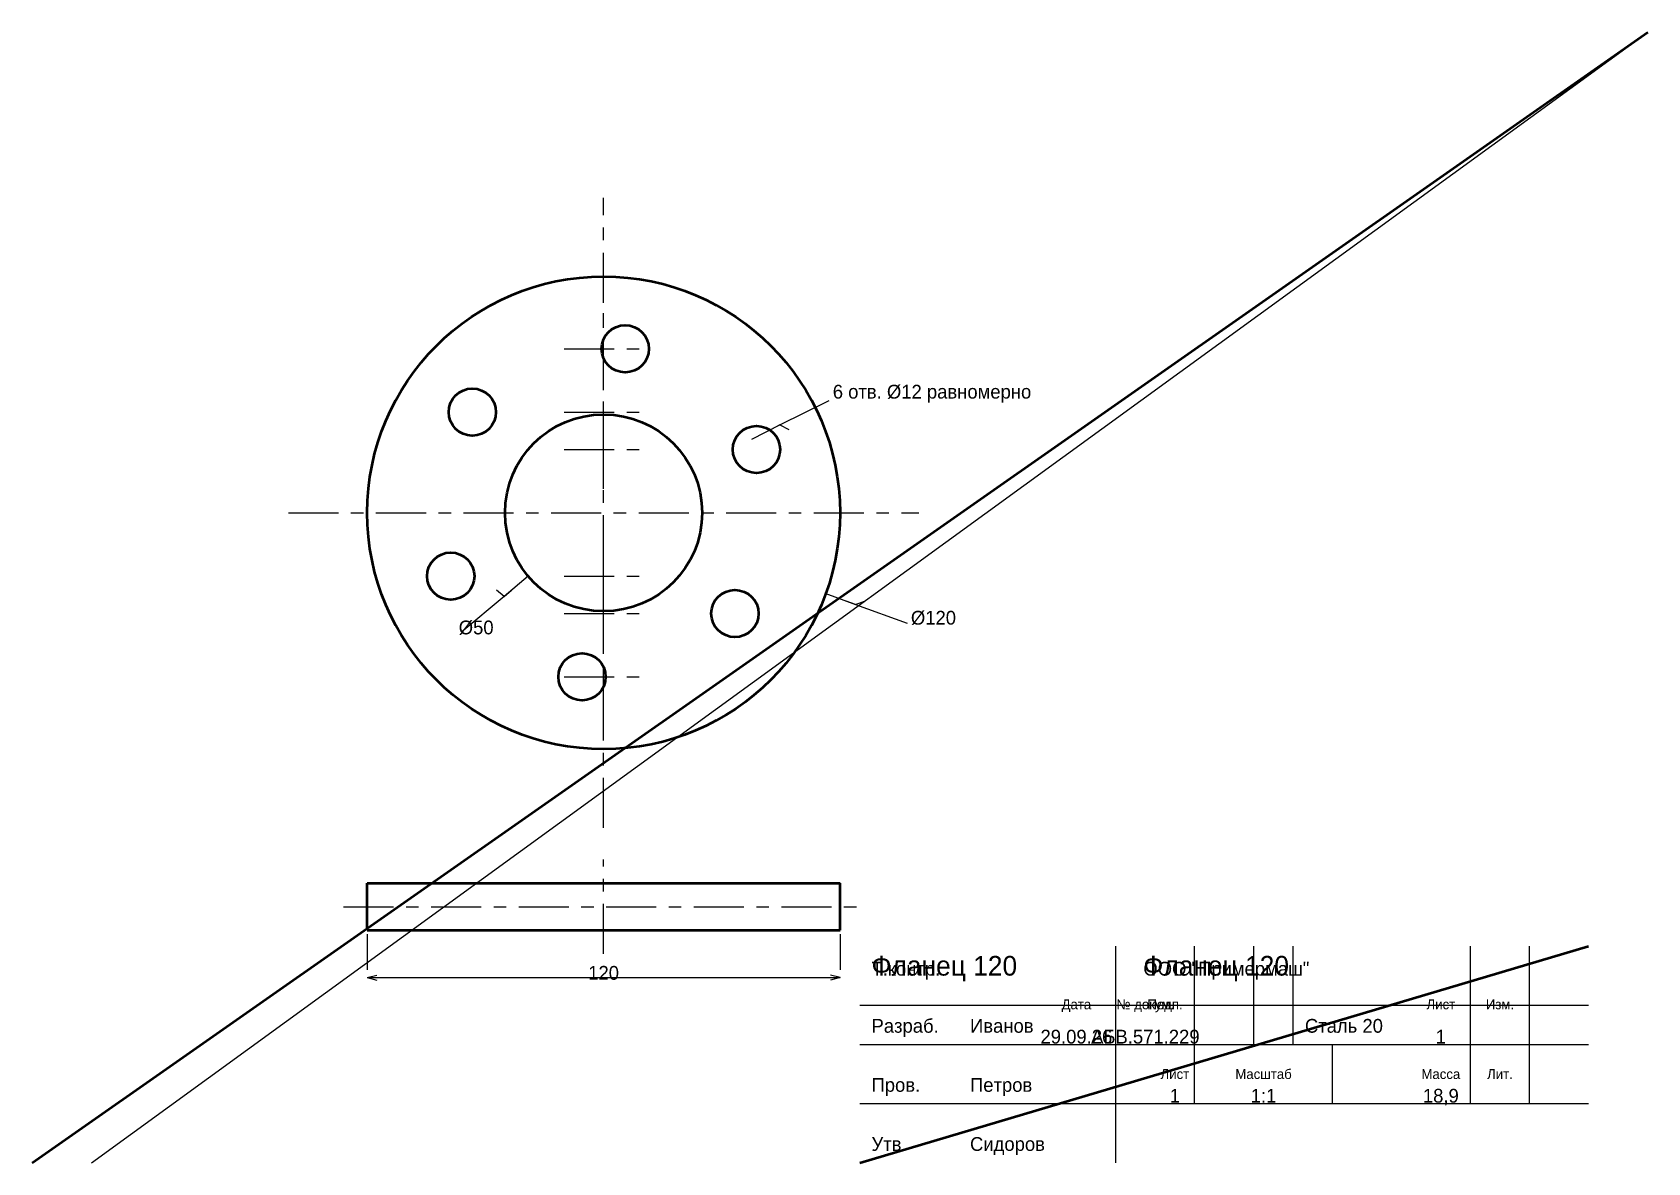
# Model space of a CAD drawing. Header units: millimetres. Extents: x 5 to 415, y 5 to 292.
import ezdxf
from ezdxf.enums import TextEntityAlignment as Align

# ---------------------------------------------------------------- set-up
doc = ezdxf.new("R2010")
doc.units = ezdxf.units.MM
doc.linetypes.add('CENTER', pattern=[22.225, 12.7, -3.175, 3.175, -3.175])
doc.linetypes.add('DASHED', pattern=[9, 6, -3])
for name, color, linetype, lineweight in [('AXIS', 7, 'CENTER', 25), ('DIMS', 7, 'CONTINUOUS', 25), ('MAIN', 7, 'CONTINUOUS', 50), ('TEXT', 7, 'CONTINUOUS', 25), ('THIN', 7, 'CONTINUOUS', 25)]:
    doc.layers.add(name, color=color, linetype=linetype, lineweight=lineweight)

msp = doc.modelspace()

# ---------------------------------------------------------------- linework, layer by layer
at = {"layer": 'AXIS', "linetype": 'CENTER', "lineweight": 25}
for p, q in [((150, 90), (150, 250)), ((150, 201.641), (150, 221.641)), ((140, 211.641), (160, 211.641)), ((150, 185.568), (150, 205.568)), ((140, 195.568), (160, 195.568)), ((150, 176.073), (150, 196.073)), ((140, 186.073), (160, 186.073)), ((70, 170), (230, 170)), ((150, 143.927), (150, 163.927)), ((140, 153.927), (160, 153.927)), ((150, 134.432), (150, 154.432)), ((140, 144.432), (160, 144.432)), ((150, 118.359), (150, 138.359)), ((140, 128.359), (160, 128.359)), ((150, 58), (150, 82)), ((84, 70), (216, 70))]:
    msp.add_line(p, q, dxfattribs=at)
at = {"layer": 'DIMS', "linetype": 'CONTINUOUS', "lineweight": 25}
for p, q in [((194.747, 192.31), (207.276, 198.557)), ((187.587, 188.74), (194.747, 192.31)), ((194.747, 192.31), (192.509, 191.194)), ((194.747, 192.31), (196.984, 191.194)), ((130.849, 153.93), (124.721, 148.788)), ((124.721, 148.788), (113.996, 139.789)), ((124.721, 148.788), (122.805, 150.395)), ((124.721, 148.788), (126.636, 150.395)), ((206.382, 149.479), (213.899, 146.743)), ((213.899, 146.743), (211.55, 147.598)), ((213.899, 146.743), (216.248, 147.598)), ((213.899, 146.743), (227.055, 141.954)), ((90, 63), (90, 54)), ((210, 63), (210, 54)), ((90, 52), (92.415, 52.647)), ((90, 52), (210, 52)), ((90, 52), (92.415, 51.353)), ((210, 52), (207.585, 52.647)), ((210, 52), (207.585, 51.353))]:
    msp.add_line(p, q, dxfattribs=at)
at = {"layer": 'MAIN', "linetype": 'CONTINUOUS', "lineweight": 50}
for p, q in [((5, 5), (415, 292)), ((90, 76), (210, 76)), ((90, 64), (90, 76)), ((210, 64), (210, 76)), ((90, 64), (210, 64)), ((215, 5), (400, 60))]:
    msp.add_line(p, q, dxfattribs=at)
for centre, radius in [((150, 170), 60), ((155.482, 211.641), 6), ((116.679, 195.568), 6), ((150, 170), 25), ((188.803, 186.073), 6), ((111.197, 153.927), 6), ((183.321, 144.432), 6), ((144.518, 128.359), 6)]:
    msp.add_circle(centre, radius, dxfattribs=at)
at = {"layer": 'THIN', "linetype": 'CONTINUOUS', "lineweight": 25}
for p, q in [((20, 5), (415, 292)), ((280, 5), (280, 60)), ((300, 35), (300, 60)), ((315, 35), (315, 60)), ((325, 35), (325, 60)), ((370, 35), (370, 60)), ((385, 35), (385, 60)), ((215, 45), (400, 45)), ((215, 35), (400, 35)), ((300, 20), (300, 35)), ((335, 20), (335, 35)), ((370, 20), (370, 35)), ((385, 20), (385, 35)), ((215, 20), (400, 20))]:
    msp.add_line(p, q, dxfattribs=at)
at = {"layer": 'THIN', "linetype": 'DASHED', "lineweight": 25}
for p, q in [((90, 64), (100, 64)), ((200, 64), (210, 64))]:
    msp.add_line(p, q, dxfattribs=at)

# ---------------------------------------------------------------- texts
at = {"layer": 'DIMS', "linetype": 'CONTINUOUS', "lineweight": 25}
for s, p in [('6 отв. %%c12 равномерно', (208.171, 199.003)), ('%%c120', (227.994, 141.612)), ('%%c50', (113.23, 139.146))]:
    msp.add_text(s, height=3.5, dxfattribs=at).set_placement(p)
msp.add_text('120', height=3.5, dxfattribs=at).set_placement((150, 53.2), align=Align.MIDDLE_CENTER)
at = {"layer": 'TEXT', "linetype": 'CONTINUOUS', "lineweight": 25}
for s, height, p in [('Фланец 120', 5, (218, 52.5)), ('Фланец 120', 5, (287, 52.5)), ('Т.контр.', 3.5, (218, 52.5)), ('ООО "Примермаш"', 3.5, (287, 52.5)), ('Разраб.', 3.5, (218, 38)), ('Иванов', 3.5, (243, 38)), ('Сталь 20', 3.5, (328, 38)), ('Пров.', 3.5, (218, 23)), ('Петров', 3.5, (243, 23)), ('Утв.', 3.5, (218, 8)), ('Сидоров', 3.5, (243, 8))]:
    msp.add_text(s, height=height, dxfattribs=at).set_placement(p)
for s, height, p in [('Дата', 2.5, (270, 45.2)), ('№ докум.', 2.5, (287.5, 45.2)), ('Подп.', 2.5, (292.5, 45.2)), ('Лист', 2.5, (362.5, 45.2)), ('Изм.', 2.5, (377.5, 45.2)), ('29.09.26', 3.5, (270, 37)), ('АБВ.571.229', 3.5, (287.5, 37)), ('1', 3.5, (362.5, 37)), ('Лист', 2.5, (295, 27.5)), ('Масштаб', 2.5, (317.5, 27.5)), ('Масса', 2.5, (362.5, 27.5)), ('Лит.', 2.5, (377.5, 27.5)), ('1', 3.5, (295, 22)), ('1:1', 3.5, (317.5, 22)), ('18,9', 3.5, (362.5, 22))]:
    msp.add_text(s, height=height, dxfattribs=at).set_placement(p, align=Align.MIDDLE_CENTER)

doc.saveas('drawing.dxf')
